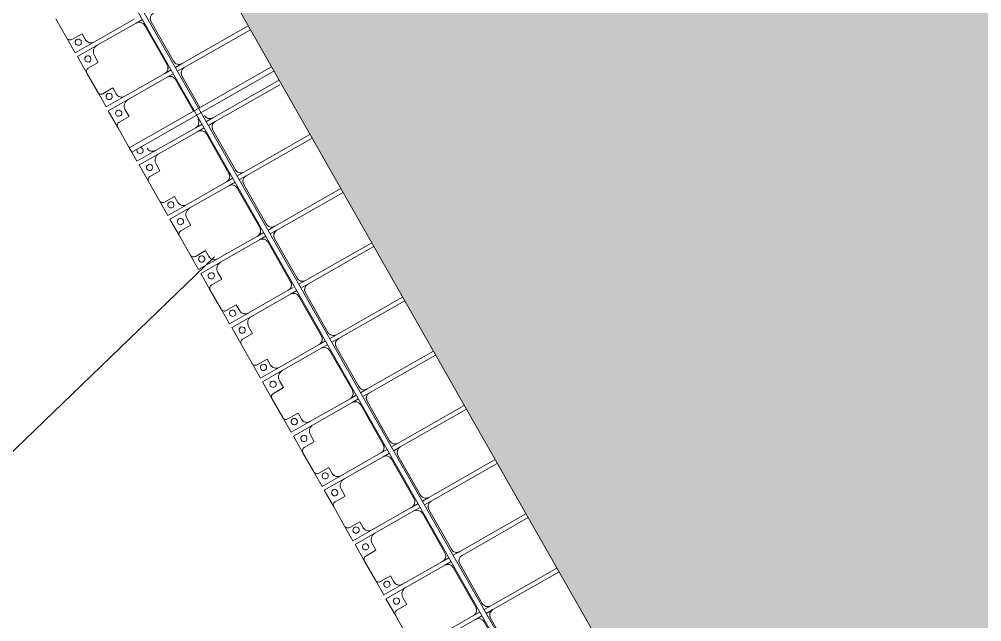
# Model space of a CAD drawing. Header units: millimetres. Extents: x -861324 to 439029, y -308065 to 694685.
# Drawn here: x -210444 to -202726, y 24738 to 29566 of the extents above; entities that cross this region are included whole.
import ezdxf

# ---------------------------------------------------------------- set-up
doc = ezdxf.new("R2010")
doc.units = ezdxf.units.MM
for name, color, linetype, lineweight in [('A-DETL-GENF', 92, 'Continuous', 9), ('A-DETL-THIN', 151, 'Continuous', 9), ('A-GENM', 13, 'Continuous', 9), ('C-TOPO-MAJR', 7, 'Continuous', 35), ('S-BEAM', 12, 'Continuous', 9)]:
    doc.layers.add(name, color=color, linetype=linetype, lineweight=lineweight)

# ---------------------------------------------------------------- blocks, each defined once
blk = doc.blocks.new('Dải phao đi lại kèm đỡ invester - DẢI PHAO ĐI LẠI-14853-BỐ TRÍ BÈ PIN HỒ BẢN MÒNG')
at = {"layer": 'A-GENM', "color": 7}
for p, q in [((11223.4, -610.3), (11223.4, 0)), ((11258.4, 0), (11258.4, -610.3)), ((11723.4, -610.3), (11723.4, 0)), ((11758.4, -13.3), (11758.4, -610.3)), ((12223.4, -610.3), (12223.4, 0)), ((12258.4, 0), (12258.4, -610.3)), ((12723.4, -610.3), (12723.4, 0)), ((12758.4, 0), (12758.4, -610.3)), ((13223.4, -610.3), (13223.4, 0)), ((13258.4, 0), (13258.4, -610.3)), ((13723.4, -610.3), (13723.4, 0)), ((13758.4, 0), (13758.4, -610.3)), ((14223.4, -610.3), (14223.4, 0)), ((14258.4, 0), (14258.4, -610.3)), ((14723.4, -610.3), (14723.4, 0)), ((14758.4, 0), (14758.4, -610.3)), ((15223.4, -610.3), (15223.4, 0)), ((15258.4, 0), (15258.4, -610.3)), ((15723.4, -610.3), (15723.4, 0)), ((15758.4, 0), (15758.4, -610.3)), ((16223.4, -610.3), (16223.4, 0)), ((16258.4, 0), (16258.4, -610.3)), ((11223.4, -610.3), (11223.4, -671.5)), ((11258.4, -671.5), (11258.4, -610.3)), ((11723.4, -610.3), (11723.4, -671.5)), ((11758.4, -671.5), (11758.4, -610.3)), ((12223.4, -610.3), (12223.4, -671.5)), ((12258.4, -671.5), (12258.4, -610.3)), ((12723.4, -610.3), (12723.4, -671.5)), ((12758.4, -671.5), (12758.4, -610.3)), ((13223.4, -610.3), (13223.4, -671.5)), ((13258.4, -664.3), (13258.4, -610.3)), ((13723.4, -610.3), (13723.4, -671.5)), ((13758.4, -671.5), (13758.4, -610.3)), ((14223.4, -610.3), (14223.4, -671.5)), ((14258.4, -671.5), (14258.4, -610.3)), ((14723.4, -610.3), (14723.4, -671.5)), ((14758.4, -671.5), (14758.4, -610.3)), ((15223.4, -610.3), (15223.4, -671.5)), ((15258.4, -671.5), (15258.4, -610.3)), ((15723.4, -610.3), (15723.4, -671.5)), ((16223.4, -610.3), (16223.4, -671.5)), ((16258.4, -671.5), (16258.4, -610.3)), ((10808.4, -660.3), (11173.4, -660.3)), ((11308.4, -660.3), (11599.8, -660.3)), ((11808.4, -660.3), (12173.4, -660.3)), ((12308.4, -660.3), (12673.4, -660.3)), ((12808.4, -660.3), (13173.4, -660.3)), ((13308.4, -660.3), (13673.4, -660.3)), ((13808.4, -660.3), (14173.4, -660.3)), ((14308.4, -660.3), (14673.4, -660.3)), ((14808.4, -660.3), (15173.4, -660.3)), ((15308.4, -660.3), (15673.4, -660.3)), ((15808.4, -660.3), (16173.4, -660.3)), ((16308.4, -660.3), (16673.4, -660.3)), ((10723.4, -1139.7), (10723.4, -769.7)), ((10758.4, -769.7), (10758.4, -711.5)), ((10758.4, -769.7), (10758.4, -1129.7)), ((11173.4, -719.7), (10808.4, -719.7)), ((11223.4, -711.5), (11223.4, -769.7)), ((11223.4, -1139.7), (11223.4, -769.7)), ((11258.4, -769.7), (11258.4, -711.5)), ((11258.4, -769.7), (11258.4, -1129.7)), ((11599.8, -719.7), (11308.4, -719.7)), ((11723.4, -711.5), (11723.4, -769.7)), ((11723.4, -1139.7), (11723.4, -769.7)), ((11758.4, -769.7), (11758.4, -711.5)), ((11758.4, -769.7), (11758.4, -1129.7)), ((12173.4, -719.7), (11808.4, -719.7)), ((12223.4, -711.5), (12223.4, -769.7)), ((12223.4, -1139.7), (12223.4, -769.7)), ((12258.4, -769.7), (12258.4, -711.5)), ((12258.4, -769.7), (12258.4, -1129.7)), ((12673.4, -719.7), (12308.4, -719.7)), ((12723.4, -711.5), (12723.4, -769.7)), ((12723.4, -1139.7), (12723.4, -769.7)), ((12758.4, -769.7), (12758.4, -711.5)), ((12758.4, -769.7), (12758.4, -1129.7)), ((13173.4, -719.7), (12808.4, -719.7)), ((13223.4, -725.7), (13223.4, -769.7)), ((13223.4, -1139.7), (13223.4, -769.7)), ((13258.4, -769.7), (13258.4, -711.5)), ((13258.4, -769.7), (13258.4, -1129.7)), ((13673.4, -719.7), (13308.4, -719.7)), ((13723.4, -711.5), (13723.4, -769.7)), ((13723.4, -1139.7), (13723.4, -769.7)), ((13758.4, -769.7), (13758.4, -711.5)), ((13758.4, -769.7), (13758.4, -1129.7)), ((14173.4, -719.7), (13808.4, -719.7)), ((14223.4, -711.5), (14223.4, -769.7)), ((14223.4, -1139.7), (14223.4, -769.7)), ((14258.4, -769.7), (14258.4, -711.5)), ((14258.4, -769.7), (14258.4, -1129.7)), ((14673.4, -719.7), (14308.4, -719.7)), ((14723.4, -711.5), (14723.4, -769.7)), ((14723.4, -1139.7), (14723.4, -769.7)), ((14758.4, -769.7), (14758.4, -711.5)), ((14758.4, -769.7), (14758.4, -1129.7)), ((15173.4, -719.7), (14808.4, -719.7)), ((15223.4, -711.5), (15223.4, -769.7)), ((15223.4, -1139.7), (15223.4, -769.7)), ((15258.4, -769.7), (15258.4, -711.5)), ((15258.4, -769.7), (15258.4, -1129.7)), ((15673.4, -719.7), (15308.4, -719.7)), ((15723.4, -711.5), (15723.4, -769.7)), ((15723.4, -1139.7), (15723.4, -769.7)), ((15758.4, -769.7), (15758.4, -711.5)), ((15758.4, -769.7), (15758.4, -1129.7)), ((16173.4, -719.7), (15808.4, -719.7)), ((16223.4, -711.5), (16223.4, -769.7)), ((16223.4, -1139.7), (16223.4, -769.7)), ((16258.4, -769.7), (16258.4, -711.5)), ((16258.4, -769.7), (16258.4, -1129.7)), ((16673.4, -719.7), (16308.4, -719.7)), ((10618.2, -1282.2), (10618.2, -1189.7)), ((10618.2, -1189.7), (10673.4, -1189.7)), ((10818.4, -1189.7), (10881.8, -1189.7)), ((10881.8, -1189.7), (10881.8, -1282.2)), ((11118.2, -1282.2), (11118.2, -1189.7)), ((11118.2, -1189.7), (11173.4, -1189.7)), ((11318.4, -1189.7), (11381.8, -1189.7)), ((11381.8, -1189.7), (11381.8, -1282.2)), ((11818.4, -1189.7), (11881.8, -1189.7)), ((11881.8, -1189.7), (11881.8, -1282.2)), ((12118.2, -1282.2), (12118.2, -1189.7)), ((12118.2, -1189.7), (12173.4, -1189.7)), ((12318.4, -1189.7), (12381.8, -1189.7)), ((12381.8, -1189.7), (12381.8, -1282.2)), ((12618.2, -1282.2), (12618.2, -1189.7)), ((12618.2, -1189.7), (12673.4, -1189.7)), ((12818.4, -1189.7), (12881.8, -1189.7)), ((12881.8, -1189.7), (12881.8, -1282.2)), ((13118.2, -1282.2), (13118.2, -1189.7)), ((13118.2, -1189.7), (13173.4, -1189.7)), ((13318.4, -1189.7), (13381.8, -1189.7)), ((13381.8, -1189.7), (13381.8, -1282.2)), ((13618.2, -1282.2), (13618.2, -1189.7)), ((13618.2, -1189.7), (13673.4, -1189.7)), ((13818.4, -1189.7), (13881.8, -1189.7)), ((13881.8, -1189.7), (13881.8, -1282.2)), ((14118.2, -1282.2), (14118.2, -1189.7)), ((14118.2, -1189.7), (14173.4, -1189.7)), ((14318.4, -1189.7), (14381.8, -1189.7)), ((14381.8, -1189.7), (14381.8, -1282.2)), ((14618.2, -1282.2), (14618.2, -1189.7)), ((14618.2, -1189.7), (14673.4, -1189.7)), ((14818.4, -1189.7), (14881.8, -1189.7)), ((14881.8, -1189.7), (14881.8, -1282.2)), ((15118.2, -1282.2), (15118.2, -1189.7)), ((15118.2, -1189.7), (15173.4, -1189.7)), ((15318.4, -1189.7), (15381.8, -1189.7)), ((15381.8, -1189.7), (15381.8, -1282.2)), ((15618.2, -1282.2), (15618.2, -1189.7)), ((15618.2, -1189.7), (15673.4, -1189.7)), ((15818.4, -1189.7), (15881.8, -1189.7)), ((15881.8, -1189.7), (15881.8, -1282.2)), ((10411.8, -1312.2), (10588.2, -1312.2)), ((10911.8, -1312.2), (11088.2, -1312.2)), ((11411.8, -1312.2), (11588.2, -1312.2)), ((11911.8, -1312.2), (12088.2, -1312.2)), ((12411.8, -1312.2), (12588.2, -1312.2)), ((12911.8, -1312.2), (13088.2, -1312.2)), ((13411.8, -1312.2), (13588.2, -1312.2)), ((13911.8, -1312.2), (14088.2, -1312.2)), ((14411.8, -1312.2), (14588.2, -1312.2)), ((14911.8, -1312.2), (15088.2, -1312.2)), ((15411.8, -1312.2), (15588.2, -1312.2)), ((15911.8, -1312.2), (16088.2, -1312.2))]:
    blk.add_line(p, q, dxfattribs=at)
at = {"layer": 'A-GENM', "color": 9}
for p, q in [((11223.4, -610.3), (11223.4, -671.5)), ((11258.4, -671.5), (11258.4, -610.3)), ((11723.4, -610.3), (11723.4, -671.5)), ((11758.4, -671.5), (11758.4, -610.3)), ((12223.4, -610.3), (12223.4, -671.5)), ((12258.4, -671.5), (12258.4, -610.3)), ((12723.4, -610.3), (12723.4, -671.5)), ((12758.4, -671.5), (12758.4, -610.3)), ((13223.4, -610.3), (13223.4, -671.5)), ((13258.4, -664.3), (13258.4, -610.3)), ((13723.4, -610.3), (13723.4, -671.5)), ((13758.4, -671.5), (13758.4, -610.3)), ((14223.4, -610.3), (14223.4, -671.5)), ((14258.4, -671.5), (14258.4, -610.3)), ((14723.4, -610.3), (14723.4, -671.5)), ((14758.4, -671.5), (14758.4, -610.3)), ((15223.4, -610.3), (15223.4, -671.5)), ((15258.4, -671.5), (15258.4, -610.3)), ((15723.4, -610.3), (15723.4, -671.5)), ((16223.4, -610.3), (16223.4, -671.5)), ((16258.4, -671.5), (16258.4, -610.3)), ((10758.4, -769.7), (10758.4, -711.5)), ((11223.4, -711.5), (11223.4, -769.7)), ((11258.4, -769.7), (11258.4, -711.5)), ((11723.4, -711.5), (11723.4, -769.7)), ((11758.4, -769.7), (11758.4, -711.5)), ((12223.4, -711.5), (12223.4, -769.7)), ((12258.4, -769.7), (12258.4, -711.5)), ((12723.4, -711.5), (12723.4, -769.7)), ((12758.4, -769.7), (12758.4, -711.5)), ((13258.4, -769.7), (13258.4, -711.5)), ((13723.4, -711.5), (13723.4, -769.7)), ((13758.4, -769.7), (13758.4, -711.5)), ((14223.4, -711.5), (14223.4, -769.7)), ((14258.4, -769.7), (14258.4, -711.5)), ((14723.4, -711.5), (14723.4, -769.7)), ((14758.4, -769.7), (14758.4, -711.5)), ((15223.4, -711.5), (15223.4, -769.7)), ((15258.4, -769.7), (15258.4, -711.5)), ((15723.4, -711.5), (15723.4, -769.7)), ((15758.4, -769.7), (15758.4, -711.5)), ((16223.4, -711.5), (16223.4, -769.7)), ((16258.4, -769.7), (16258.4, -711.5)), ((10723.4, -1139.7), (10723.4, -1312.2)), ((10723.4, -1312.2), (10723.4, -1139.7)), ((10758.4, -1312.2), (10758.4, -1129.7)), ((10758.4, -1129.7), (10758.4, -1312.2)), ((11223.4, -1139.7), (11223.4, -1312.2)), ((11223.4, -1312.2), (11223.4, -1139.7)), ((11258.4, -1312.2), (11258.4, -1129.7)), ((11258.4, -1129.7), (11258.4, -1312.2)), ((11723.4, -1139.7), (11723.4, -1312.2)), ((11723.4, -1312.2), (11723.4, -1139.7)), ((11758.4, -1312.2), (11758.4, -1129.7)), ((11758.4, -1129.7), (11758.4, -1312.2)), ((12223.4, -1139.7), (12223.4, -1312.2)), ((12223.4, -1312.2), (12223.4, -1139.7)), ((12258.4, -1312.2), (12258.4, -1129.7)), ((12258.4, -1129.7), (12258.4, -1312.2)), ((12723.4, -1139.7), (12723.4, -1312.2)), ((12723.4, -1312.2), (12723.4, -1139.7)), ((12758.4, -1312.2), (12758.4, -1129.7)), ((12758.4, -1129.7), (12758.4, -1312.2)), ((13223.4, -1139.7), (13223.4, -1312.2)), ((13223.4, -1312.2), (13223.4, -1139.7)), ((13258.4, -1312.2), (13258.4, -1129.7)), ((13258.4, -1129.7), (13258.4, -1312.2)), ((13723.4, -1139.7), (13723.4, -1312.2)), ((13723.4, -1312.2), (13723.4, -1139.7)), ((13758.4, -1312.2), (13758.4, -1129.7)), ((13758.4, -1129.7), (13758.4, -1312.2)), ((14223.4, -1139.7), (14223.4, -1312.2)), ((14223.4, -1312.2), (14223.4, -1139.7)), ((14258.4, -1312.2), (14258.4, -1129.7)), ((14258.4, -1129.7), (14258.4, -1312.2)), ((14723.4, -1139.7), (14723.4, -1312.2)), ((14723.4, -1312.2), (14723.4, -1139.7)), ((14758.4, -1312.2), (14758.4, -1129.7)), ((14758.4, -1129.7), (14758.4, -1312.2)), ((15223.4, -1139.7), (15223.4, -1312.2)), ((15223.4, -1312.2), (15223.4, -1139.7)), ((15258.4, -1312.2), (15258.4, -1129.7)), ((15258.4, -1129.7), (15258.4, -1312.2)), ((15723.4, -1139.7), (15723.4, -1312.2)), ((15723.4, -1312.2), (15723.4, -1139.7)), ((15758.4, -1312.2), (15758.4, -1129.7)), ((15758.4, -1129.7), (15758.4, -1312.2)), ((10673.4, -1189.7), (10618.2, -1189.7)), ((10618.2, -1189.7), (10618.2, -1282.2)), ((10673.4, -1189.7), (10618.2, -1189.7)), ((10618.2, -1189.7), (10673.4, -1189.7)), ((10618.2, -1189.7), (10618.2, -1282.2)), ((10618.2, -1282.2), (10618.2, -1189.7)), ((10881.8, -1189.7), (10818.4, -1189.7)), ((10881.8, -1189.7), (10818.4, -1189.7)), ((10818.4, -1189.7), (10881.8, -1189.7)), ((10881.8, -1282.2), (10881.8, -1189.7)), ((10881.8, -1282.2), (10881.8, -1189.7)), ((10881.8, -1189.7), (10881.8, -1282.2)), ((11173.4, -1189.7), (11118.2, -1189.7)), ((11118.2, -1189.7), (11118.2, -1282.2)), ((11173.4, -1189.7), (11118.2, -1189.7)), ((11118.2, -1189.7), (11173.4, -1189.7)), ((11118.2, -1189.7), (11118.2, -1282.2)), ((11118.2, -1282.2), (11118.2, -1189.7)), ((11381.8, -1189.7), (11318.4, -1189.7)), ((11381.8, -1189.7), (11318.4, -1189.7)), ((11318.4, -1189.7), (11381.8, -1189.7)), ((11381.8, -1282.2), (11381.8, -1189.7)), ((11381.8, -1282.2), (11381.8, -1189.7)), ((11381.8, -1189.7), (11381.8, -1282.2)), ((11881.8, -1189.7), (11818.4, -1189.7)), ((11881.8, -1189.7), (11818.4, -1189.7)), ((11818.4, -1189.7), (11881.8, -1189.7)), ((11881.8, -1282.2), (11881.8, -1189.7)), ((11881.8, -1282.2), (11881.8, -1189.7)), ((11881.8, -1189.7), (11881.8, -1282.2)), ((12173.4, -1189.7), (12118.2, -1189.7)), ((12118.2, -1189.7), (12118.2, -1282.2)), ((12173.4, -1189.7), (12118.2, -1189.7)), ((12118.2, -1189.7), (12173.4, -1189.7)), ((12118.2, -1189.7), (12118.2, -1282.2)), ((12118.2, -1282.2), (12118.2, -1189.7)), ((12381.8, -1189.7), (12318.4, -1189.7)), ((12381.8, -1189.7), (12318.4, -1189.7)), ((12318.4, -1189.7), (12381.8, -1189.7)), ((12381.8, -1282.2), (12381.8, -1189.7)), ((12381.8, -1282.2), (12381.8, -1189.7)), ((12381.8, -1189.7), (12381.8, -1282.2)), ((12673.4, -1189.7), (12618.2, -1189.7)), ((12618.2, -1189.7), (12618.2, -1282.2)), ((12673.4, -1189.7), (12618.2, -1189.7)), ((12618.2, -1189.7), (12673.4, -1189.7)), ((12618.2, -1189.7), (12618.2, -1282.2)), ((12618.2, -1282.2), (12618.2, -1189.7)), ((12881.8, -1189.7), (12818.4, -1189.7)), ((12881.8, -1189.7), (12818.4, -1189.7)), ((12818.4, -1189.7), (12881.8, -1189.7)), ((12881.8, -1282.2), (12881.8, -1189.7)), ((12881.8, -1282.2), (12881.8, -1189.7)), ((12881.8, -1189.7), (12881.8, -1282.2)), ((13173.4, -1189.7), (13118.2, -1189.7)), ((13118.2, -1189.7), (13118.2, -1282.2)), ((13173.4, -1189.7), (13118.2, -1189.7)), ((13118.2, -1189.7), (13173.4, -1189.7)), ((13118.2, -1189.7), (13118.2, -1282.2)), ((13118.2, -1282.2), (13118.2, -1189.7)), ((13381.8, -1189.7), (13318.4, -1189.7)), ((13381.8, -1189.7), (13318.4, -1189.7)), ((13318.4, -1189.7), (13381.8, -1189.7)), ((13381.8, -1282.2), (13381.8, -1189.7)), ((13381.8, -1282.2), (13381.8, -1189.7)), ((13381.8, -1189.7), (13381.8, -1282.2)), ((13673.4, -1189.7), (13618.2, -1189.7)), ((13618.2, -1189.7), (13618.2, -1282.2)), ((13673.4, -1189.7), (13618.2, -1189.7)), ((13618.2, -1189.7), (13673.4, -1189.7)), ((13618.2, -1189.7), (13618.2, -1282.2)), ((13618.2, -1282.2), (13618.2, -1189.7)), ((13881.8, -1189.7), (13818.4, -1189.7)), ((13881.8, -1189.7), (13818.4, -1189.7)), ((13818.4, -1189.7), (13881.8, -1189.7)), ((13881.8, -1282.2), (13881.8, -1222.6)), ((13881.8, -1282.2), (13881.8, -1222.6)), ((13881.8, -1222.6), (13881.8, -1282.2)), ((14173.4, -1189.7), (14118.2, -1189.7)), ((14118.2, -1189.7), (14118.2, -1282.2)), ((14173.4, -1189.7), (14118.2, -1189.7)), ((14118.2, -1189.7), (14173.4, -1189.7)), ((14118.2, -1189.7), (14118.2, -1282.2)), ((14118.2, -1282.2), (14118.2, -1189.7)), ((14381.8, -1189.7), (14318.4, -1189.7)), ((14381.8, -1189.7), (14318.4, -1189.7)), ((14318.4, -1189.7), (14381.8, -1189.7)), ((14381.8, -1282.2), (14381.8, -1189.7)), ((14381.8, -1282.2), (14381.8, -1189.7)), ((14381.8, -1189.7), (14381.8, -1282.2)), ((14673.4, -1189.7), (14618.2, -1189.7)), ((14618.2, -1189.7), (14618.2, -1282.2)), ((14673.4, -1189.7), (14618.2, -1189.7)), ((14618.2, -1189.7), (14673.4, -1189.7)), ((14618.2, -1189.7), (14618.2, -1282.2)), ((14618.2, -1282.2), (14618.2, -1189.7)), ((14881.8, -1189.7), (14818.4, -1189.7)), ((14881.8, -1189.7), (14818.4, -1189.7)), ((14818.4, -1189.7), (14881.8, -1189.7)), ((14881.8, -1282.2), (14881.8, -1189.7)), ((14881.8, -1282.2), (14881.8, -1189.7)), ((14881.8, -1189.7), (14881.8, -1282.2)), ((15173.4, -1189.7), (15118.2, -1189.7)), ((15118.2, -1189.7), (15118.2, -1282.2)), ((15173.4, -1189.7), (15118.2, -1189.7)), ((15118.2, -1189.7), (15173.4, -1189.7)), ((15118.2, -1189.7), (15118.2, -1282.2)), ((15118.2, -1282.2), (15118.2, -1189.7)), ((15381.8, -1189.7), (15318.4, -1189.7)), ((15381.8, -1189.7), (15318.4, -1189.7)), ((15318.4, -1189.7), (15381.8, -1189.7)), ((15381.8, -1282.2), (15381.8, -1189.7)), ((15381.8, -1282.2), (15381.8, -1189.7)), ((15381.8, -1189.7), (15381.8, -1282.2)), ((15673.4, -1189.7), (15618.2, -1189.7)), ((15618.2, -1189.7), (15618.2, -1282.2)), ((15673.4, -1189.7), (15618.2, -1189.7)), ((15618.2, -1189.7), (15673.4, -1189.7)), ((15618.2, -1189.7), (15618.2, -1282.2)), ((15618.2, -1282.2), (15618.2, -1189.7)), ((15881.8, -1189.7), (15818.4, -1189.7)), ((15881.8, -1189.7), (15818.4, -1189.7)), ((15818.4, -1189.7), (15881.8, -1189.7)), ((15881.8, -1282.2), (15881.8, -1189.7)), ((15881.8, -1282.2), (15881.8, -1189.7)), ((15881.8, -1189.7), (15881.8, -1282.2)), ((10723.4, -1312.2), (10588.2, -1312.2)), ((10588.2, -1312.2), (10723.4, -1312.2)), ((10911.8, -1312.2), (10758.4, -1312.2)), ((10758.4, -1312.2), (10911.8, -1312.2)), ((11223.4, -1312.2), (11088.2, -1312.2)), ((11088.2, -1312.2), (11223.4, -1312.2)), ((11411.8, -1312.2), (11258.4, -1312.2)), ((11258.4, -1312.2), (11411.8, -1312.2)), ((11723.4, -1312.2), (11639.8, -1312.2)), ((11639.8, -1312.2), (11723.4, -1312.2)), ((11911.8, -1312.2), (11758.4, -1312.2)), ((11758.4, -1312.2), (11911.8, -1312.2)), ((12223.4, -1312.2), (12088.2, -1312.2)), ((12088.2, -1312.2), (12223.4, -1312.2)), ((12411.8, -1312.2), (12258.4, -1312.2)), ((12258.4, -1312.2), (12411.8, -1312.2)), ((12723.4, -1312.2), (12588.2, -1312.2)), ((12588.2, -1312.2), (12723.4, -1312.2)), ((12911.8, -1312.2), (12758.4, -1312.2)), ((12758.4, -1312.2), (12911.8, -1312.2)), ((13223.4, -1312.2), (13088.2, -1312.2)), ((13088.2, -1312.2), (13223.4, -1312.2)), ((13411.8, -1312.2), (13258.4, -1312.2)), ((13258.4, -1312.2), (13411.8, -1312.2)), ((13723.4, -1312.2), (13588.2, -1312.2)), ((13588.2, -1312.2), (13723.4, -1312.2)), ((13911.8, -1312.2), (13758.4, -1312.2)), ((13758.4, -1312.2), (13911.8, -1312.2)), ((14223.4, -1312.2), (14088.2, -1312.2)), ((14088.2, -1312.2), (14223.4, -1312.2)), ((14411.8, -1312.2), (14258.4, -1312.2)), ((14258.4, -1312.2), (14411.8, -1312.2)), ((14723.4, -1312.2), (14588.2, -1312.2)), ((14588.2, -1312.2), (14723.4, -1312.2)), ((14911.8, -1312.2), (14758.4, -1312.2)), ((14758.4, -1312.2), (14911.8, -1312.2)), ((15223.4, -1312.2), (15088.2, -1312.2)), ((15088.2, -1312.2), (15223.4, -1312.2)), ((15411.8, -1312.2), (15258.4, -1312.2)), ((15258.4, -1312.2), (15411.8, -1312.2)), ((15723.4, -1312.2), (15588.2, -1312.2)), ((15588.2, -1312.2), (15723.4, -1312.2)), ((15911.8, -1312.2), (15758.4, -1312.2)), ((15758.4, -1312.2), (15911.8, -1312.2))]:
    blk.add_line(p, q, dxfattribs=at)
at = {"layer": 'A-GENM', "color": 7}
for centre, radius, start, end in [((10808.4, -610.3), 50, 180, 270), ((11173.4, -610.3), 50, 270, 0), ((11173.4, -610.3), 50, 300, 0), ((11308.4, -610.3), 50, 180, 270), ((11673.4, -610.3), 50, 270, 0), ((11673.4, -610.3), 50, 300, 0), ((11808.4, -610.3), 50, 180, 270), ((12173.4, -610.3), 50, 270, 0), ((12173.4, -610.3), 50, 300, 0), ((12308.4, -610.3), 50, 180, 270), ((12673.4, -610.3), 50, 270, 0), ((12673.4, -610.3), 50, 300, 0), ((12808.4, -610.3), 50, 180, 270), ((13173.4, -610.3), 50, 270, 0), ((13173.4, -610.3), 50, 300, 0), ((13308.4, -610.3), 50, 180, 270), ((13673.4, -610.3), 50, 270, 0), ((13673.4, -610.3), 50, 300, 0), ((13808.4, -610.3), 50, 180, 270), ((14173.4, -610.3), 50, 270, 0), ((14173.4, -610.3), 50, 300, 0), ((14308.4, -610.3), 50, 180, 270), ((14673.4, -610.3), 50, 270, 0), ((14673.4, -610.3), 50, 300, 0), ((14808.4, -610.3), 50, 180, 270), ((15173.4, -610.3), 50, 270, 0), ((15173.4, -610.3), 50, 300, 0), ((15308.4, -610.3), 50, 180, 270), ((15673.4, -610.3), 50, 270, 0), ((15673.4, -610.3), 50, 300, 0), ((15808.4, -610.3), 50, 180, 270), ((16173.4, -610.3), 50, 270, 0), ((16173.4, -610.3), 50, 300, 0), ((16308.4, -610.3), 50, 180, 270), ((10808.4, -610.3), 50, 210, 270), ((11308.4, -610.3), 50, 210, 270), ((11808.4, -610.3), 50, 210, 270), ((12308.4, -610.3), 50, 210, 270), ((12808.4, -610.3), 50, 210, 270), ((13308.4, -610.3), 50, 210, 270), ((13808.4, -610.3), 50, 210, 270), ((14308.4, -610.3), 50, 210, 270), ((14808.4, -610.3), 50, 210, 270), ((15308.4, -610.3), 50, 210, 270), ((15808.4, -610.3), 50, 210, 270), ((16308.4, -610.3), 50, 210, 270), ((10808.4, -769.7), 50, 90, 180), ((10808.4, -769.7), 50, 120, 180), ((11173.4, -769.7), 50, 360, 90), ((11173.4, -769.7), 50, 30, 90), ((11308.4, -769.7), 50, 90, 180), ((11308.4, -769.7), 50, 120, 180), ((11673.4, -769.7), 50, 360, 90), ((11673.4, -769.7), 50, 30, 90), ((11808.4, -769.7), 50, 90, 180), ((11808.4, -769.7), 50, 120, 180), ((12173.4, -769.7), 50, 360, 90), ((12173.4, -769.7), 50, 30, 90), ((12308.4, -769.7), 50, 90, 180), ((12308.4, -769.7), 50, 120, 180), ((12673.4, -769.7), 50, 360, 90), ((12673.4, -769.7), 50, 30, 90), ((12808.4, -769.7), 50, 90, 180), ((12808.4, -769.7), 50, 120, 180), ((13173.4, -769.7), 50, 360, 90), ((13173.4, -769.7), 50, 30, 90), ((13308.4, -769.7), 50, 90, 180), ((13308.4, -769.7), 50, 120, 180), ((13673.4, -769.7), 50, 360, 90), ((13673.4, -769.7), 50, 30, 90), ((13808.4, -769.7), 50, 90, 180), ((13808.4, -769.7), 50, 120, 180), ((14173.4, -769.7), 50, 360, 90), ((14173.4, -769.7), 50, 30, 90), ((14308.4, -769.7), 50, 90, 180), ((14308.4, -769.7), 50, 120, 180), ((14673.4, -769.7), 50, 360, 90), ((14673.4, -769.7), 50, 30, 90), ((14808.4, -769.7), 50, 90, 180), ((14808.4, -769.7), 50, 120, 180), ((15173.4, -769.7), 50, 360, 90), ((15173.4, -769.7), 50, 30, 90), ((15308.4, -769.7), 50, 90, 180), ((15308.4, -769.7), 50, 120, 180), ((15673.4, -769.7), 50, 360, 90), ((15673.4, -769.7), 50, 30, 90), ((15808.4, -769.7), 50, 90, 180), ((15808.4, -769.7), 50, 120, 180), ((16173.4, -769.7), 50, 360, 90), ((16173.4, -769.7), 50, 30, 90), ((16308.4, -769.7), 50, 90, 180), ((16308.4, -769.7), 50, 120, 180), ((10673.4, -1139.7), 50, 270, 360), ((10818.4, -1129.7), 60, 180, 270), ((11173.4, -1139.7), 50, 270, 360), ((11318.4, -1129.7), 60, 180, 270), ((11673.4, -1139.7), 50, 270, 360), ((11818.4, -1129.7), 60, 180, 270), ((12173.4, -1139.7), 50, 270, 360), ((12318.4, -1129.7), 60, 180, 270), ((12673.4, -1139.7), 50, 270, 360), ((12818.4, -1129.7), 60, 180, 270), ((13173.4, -1139.7), 50, 270, 360), ((13318.4, -1129.7), 60, 180, 270), ((13673.4, -1139.7), 50, 270, 360), ((13818.4, -1129.7), 60, 180, 270), ((14173.4, -1139.7), 50, 270, 360), ((14318.4, -1129.7), 60, 180, 270), ((14673.4, -1139.7), 50, 270, 360), ((14818.4, -1129.7), 60, 180, 270), ((15173.4, -1139.7), 50, 270, 360), ((15318.4, -1129.7), 60, 180, 270), ((15673.4, -1139.7), 50, 270, 360), ((15818.4, -1129.7), 60, 180, 270), ((10588.2, -1282.2), 30, 270, 0), ((10911.8, -1282.2), 30, 180, 270), ((11088.2, -1282.2), 30, 270, 0), ((11411.8, -1282.2), 30, 180, 270), ((11588.2, -1282.2), 30, 270, 300), ((11911.8, -1282.2), 30, 180, 270), ((12088.2, -1282.2), 30, 270, 0), ((12411.8, -1282.2), 30, 180, 270), ((12588.2, -1282.2), 30, 270, 0), ((12911.8, -1282.2), 30, 180, 270), ((13088.2, -1282.2), 30, 270, 0), ((13411.8, -1282.2), 30, 180, 270), ((13588.2, -1282.2), 30, 270, 0), ((13911.8, -1282.2), 30, 180, 270), ((14088.2, -1282.2), 30, 270, 0), ((14411.8, -1282.2), 30, 180, 270), ((14588.2, -1282.2), 30, 270, 0), ((14911.8, -1282.2), 30, 180, 270), ((15088.2, -1282.2), 30, 270, 0), ((15411.8, -1282.2), 30, 180, 270), ((15588.2, -1282.2), 30, 270, 0), ((15911.8, -1282.2), 30, 180, 270)]:
    blk.add_arc(centre, radius, start, end, dxfattribs=at)
at = {"layer": 'A-GENM', "color": 9}
for centre, radius, start, end in [((10673.4, -1139.7), 50, 270, 0), ((10673.4, -1139.7), 50, 270, 0), ((10673.4, -1139.7), 50, 270, 360), ((10818.4, -1129.7), 60, 180, 270), ((10818.4, -1129.7), 60, 180, 270), ((10818.4, -1129.7), 60, 180, 270), ((11173.4, -1139.7), 50, 270, 0), ((11173.4, -1139.7), 50, 270, 0), ((11173.4, -1139.7), 50, 270, 360), ((11318.4, -1129.7), 60, 180, 270), ((11318.4, -1129.7), 60, 180, 270), ((11318.4, -1129.7), 60, 180, 270), ((11673.4, -1139.7), 50, 270, 0), ((11673.4, -1139.7), 50, 270, 0), ((11673.4, -1139.7), 50, 270, 360), ((11818.4, -1129.7), 60, 180, 270), ((11818.4, -1129.7), 60, 180, 270), ((11818.4, -1129.7), 60, 180, 270), ((12173.4, -1139.7), 50, 270, 0), ((12173.4, -1139.7), 50, 270, 0), ((12173.4, -1139.7), 50, 270, 360), ((12318.4, -1129.7), 60, 180, 270), ((12318.4, -1129.7), 60, 180, 270), ((12318.4, -1129.7), 60, 180, 270), ((12673.4, -1139.7), 50, 270, 0), ((12673.4, -1139.7), 50, 270, 0), ((12673.4, -1139.7), 50, 270, 360), ((12818.4, -1129.7), 60, 180, 270), ((12818.4, -1129.7), 60, 180, 270), ((12818.4, -1129.7), 60, 180, 270), ((13173.4, -1139.7), 50, 270, 0), ((13173.4, -1139.7), 50, 270, 0), ((13173.4, -1139.7), 50, 270, 360), ((13318.4, -1129.7), 60, 180, 270), ((13318.4, -1129.7), 60, 180, 270), ((13318.4, -1129.7), 60, 180, 270), ((13673.4, -1139.7), 50, 270, 0), ((13673.4, -1139.7), 50, 270, 0), ((13673.4, -1139.7), 50, 270, 360), ((13818.4, -1129.7), 60, 180, 270), ((13818.4, -1129.7), 60, 180, 270), ((13818.4, -1129.7), 60, 180, 270), ((14173.4, -1139.7), 50, 270, 0), ((14173.4, -1139.7), 50, 270, 0), ((14173.4, -1139.7), 50, 270, 360), ((14318.4, -1129.7), 60, 180, 270), ((14318.4, -1129.7), 60, 180, 270), ((14318.4, -1129.7), 60, 180, 270), ((14673.4, -1139.7), 50, 270, 0), ((14673.4, -1139.7), 50, 270, 0), ((14673.4, -1139.7), 50, 270, 360), ((14818.4, -1129.7), 60, 180, 270), ((14818.4, -1129.7), 60, 180, 270), ((14818.4, -1129.7), 60, 180, 270), ((15173.4, -1139.7), 50, 270, 0), ((15173.4, -1139.7), 50, 270, 0), ((15173.4, -1139.7), 50, 270, 360), ((15318.4, -1129.7), 60, 180, 270), ((15318.4, -1129.7), 60, 180, 270), ((15318.4, -1129.7), 60, 180, 270), ((15673.4, -1139.7), 50, 270, 0), ((15673.4, -1139.7), 50, 270, 0), ((15673.4, -1139.7), 50, 270, 360), ((15818.4, -1129.7), 60, 180, 270), ((15818.4, -1129.7), 60, 180, 270), ((15818.4, -1129.7), 60, 180, 270), ((10661.8, -1248.6), 25, 90, 270), ((10661.8, -1248.6), 25, 90, 270), ((10661.8, -1248.6), 25, 270, 90), ((10661.8, -1248.6), 25, 270, 90), ((10816.8, -1248.6), 25, 90, 270), ((10816.8, -1248.6), 25, 90, 270), ((10816.8, -1248.6), 25, 270, 90), ((10816.8, -1248.6), 25, 270, 90), ((11161.8, -1248.6), 25, 90, 270), ((11161.8, -1248.6), 25, 90, 270), ((11161.8, -1248.6), 25, 270, 90), ((11161.8, -1248.6), 25, 270, 90), ((11316.8, -1248.6), 25, 90, 270), ((11316.8, -1248.6), 25, 90, 270), ((11316.8, -1248.6), 25, 270, 90), ((11316.8, -1248.6), 25, 270, 90), ((11661.8, -1248.6), 25, 90, 150), ((11661.8, -1248.6), 25, 90, 150), ((11661.8, -1248.6), 25, 270, 90), ((11661.8, -1248.6), 25, 270, 90), ((11816.8, -1248.6), 25, 90, 270), ((11816.8, -1248.6), 25, 90, 270), ((11816.8, -1248.6), 25, 270, 90), ((11816.8, -1248.6), 25, 270, 90), ((12161.8, -1248.6), 25, 90, 270), ((12161.8, -1248.6), 25, 90, 270), ((12161.8, -1248.6), 25, 270, 90), ((12161.8, -1248.6), 25, 270, 90), ((12316.8, -1248.6), 25, 90, 270), ((12316.8, -1248.6), 25, 90, 270), ((12316.8, -1248.6), 25, 270, 90), ((12316.8, -1248.6), 25, 270, 90), ((12661.8, -1248.6), 25, 90, 270), ((12661.8, -1248.6), 25, 90, 270), ((12661.8, -1248.6), 25, 270, 90), ((12661.8, -1248.6), 25, 270, 90), ((12816.8, -1248.6), 25, 90, 270), ((12816.8, -1248.6), 25, 90, 270), ((12816.8, -1248.6), 25, 270, 90), ((12816.8, -1248.6), 25, 270, 90), ((13161.8, -1248.6), 25, 90, 270), ((13161.8, -1248.6), 25, 90, 270), ((13161.8, -1248.6), 25, 270, 90), ((13161.8, -1248.6), 25, 270, 90), ((13316.8, -1248.6), 25, 90, 270), ((13316.8, -1248.6), 25, 90, 270), ((13316.8, -1248.6), 25, 270, 90), ((13316.8, -1248.6), 25, 270, 90), ((13661.8, -1248.6), 25, 90, 270), ((13661.8, -1248.6), 25, 90, 270), ((13661.8, -1248.6), 25, 270, 90), ((13661.8, -1248.6), 25, 270, 90), ((13816.8, -1248.6), 25, 90, 270), ((13816.8, -1248.6), 25, 90, 270), ((13816.8, -1248.6), 25, 270, 90), ((13816.8, -1248.6), 25, 270, 90), ((14161.8, -1248.6), 25, 90, 270), ((14161.8, -1248.6), 25, 90, 270), ((14161.8, -1248.6), 25, 270, 90), ((14161.8, -1248.6), 25, 270, 90), ((14316.8, -1248.6), 25, 90, 270), ((14316.8, -1248.6), 25, 90, 270), ((14316.8, -1248.6), 25, 270, 90), ((14316.8, -1248.6), 25, 270, 90), ((14661.8, -1248.6), 25, 90, 270), ((14661.8, -1248.6), 25, 90, 270), ((14661.8, -1248.6), 25, 270, 90), ((14661.8, -1248.6), 25, 270, 90), ((14816.8, -1248.6), 25, 90, 270), ((14816.8, -1248.6), 25, 90, 270), ((14816.8, -1248.6), 25, 270, 90), ((14816.8, -1248.6), 25, 270, 90), ((15161.8, -1248.6), 25, 90, 270), ((15161.8, -1248.6), 25, 90, 270), ((15161.8, -1248.6), 25, 270, 90), ((15161.8, -1248.6), 25, 270, 90), ((15316.8, -1248.6), 25, 90, 270), ((15316.8, -1248.6), 25, 90, 270), ((15316.8, -1248.6), 25, 270, 90), ((15316.8, -1248.6), 25, 270, 90), ((15661.8, -1248.6), 25, 90, 270), ((15661.8, -1248.6), 25, 90, 270), ((15661.8, -1248.6), 25, 270, 90), ((15661.8, -1248.6), 25, 270, 90), ((15816.8, -1248.6), 25, 90, 270), ((15816.8, -1248.6), 25, 90, 270), ((15816.8, -1248.6), 25, 270, 90), ((15816.8, -1248.6), 25, 270, 90), ((10588.2, -1282.2), 30, 270, 0), ((10588.2, -1282.2), 30, 270, 0), ((10588.2, -1282.2), 30, 270, 0), ((10911.8, -1282.2), 30, 180, 270), ((10911.8, -1282.2), 30, 180, 270), ((10911.8, -1282.2), 30, 180, 270), ((11088.2, -1282.2), 30, 270, 0), ((11088.2, -1282.2), 30, 270, 0), ((11088.2, -1282.2), 30, 270, 0), ((11411.8, -1282.2), 30, 180, 270), ((11411.8, -1282.2), 30, 180, 270), ((11411.8, -1282.2), 30, 180, 270), ((11588.2, -1282.2), 30, 270, 300), ((11588.2, -1282.2), 30, 270, 300), ((11588.2, -1282.2), 30, 270, 300), ((11661.8, -1248.6), 25, 210, 270), ((11661.8, -1248.6), 25, 210, 270), ((11911.8, -1282.2), 30, 180, 270), ((11911.8, -1282.2), 30, 180, 270), ((11911.8, -1282.2), 30, 180, 270), ((12088.2, -1282.2), 30, 270, 0), ((12088.2, -1282.2), 30, 270, 0), ((12088.2, -1282.2), 30, 270, 0), ((12411.8, -1282.2), 30, 180, 270), ((12411.8, -1282.2), 30, 180, 270), ((12411.8, -1282.2), 30, 180, 270), ((12588.2, -1282.2), 30, 270, 0), ((12588.2, -1282.2), 30, 270, 0), ((12588.2, -1282.2), 30, 270, 0), ((12911.8, -1282.2), 30, 180, 270), ((12911.8, -1282.2), 30, 180, 270), ((12911.8, -1282.2), 30, 180, 270), ((13088.2, -1282.2), 30, 270, 0), ((13088.2, -1282.2), 30, 270, 0), ((13088.2, -1282.2), 30, 270, 0), ((13411.8, -1282.2), 30, 180, 270), ((13411.8, -1282.2), 30, 180, 270), ((13411.8, -1282.2), 30, 180, 270), ((13588.2, -1282.2), 30, 270, 0), ((13588.2, -1282.2), 30, 270, 0), ((13588.2, -1282.2), 30, 270, 0), ((13911.8, -1282.2), 30, 180, 270), ((13911.8, -1282.2), 30, 180, 270), ((13911.8, -1282.2), 30, 180, 270), ((14088.2, -1282.2), 30, 270, 0), ((14088.2, -1282.2), 30, 270, 0), ((14088.2, -1282.2), 30, 270, 0), ((14411.8, -1282.2), 30, 180, 270), ((14411.8, -1282.2), 30, 180, 270), ((14411.8, -1282.2), 30, 180, 270), ((14588.2, -1282.2), 30, 270, 0), ((14588.2, -1282.2), 30, 270, 0), ((14588.2, -1282.2), 30, 270, 0), ((14911.8, -1282.2), 30, 180, 270), ((14911.8, -1282.2), 30, 180, 270), ((14911.8, -1282.2), 30, 180, 270), ((15088.2, -1282.2), 30, 270, 0), ((15088.2, -1282.2), 30, 270, 0), ((15088.2, -1282.2), 30, 270, 0), ((15411.8, -1282.2), 30, 180, 270), ((15411.8, -1282.2), 30, 180, 270), ((15411.8, -1282.2), 30, 180, 270), ((15588.2, -1282.2), 30, 270, 0), ((15588.2, -1282.2), 30, 270, 0), ((15588.2, -1282.2), 30, 270, 0), ((15911.8, -1282.2), 30, 180, 270), ((15911.8, -1282.2), 30, 180, 270), ((15911.8, -1282.2), 30, 180, 270)]:
    blk.add_arc(centre, radius, start, end, dxfattribs=at)
blk = doc.blocks.new('Dầm C52 - Dầm C52-18790-BỐ TRÍ BÈ PIN HỒ BẢN MÒNG')
at = {"layer": 'S-BEAM', "color": 7}
for p, q in [((30025.7, 20), (74474.3, 20)), ((74474.3, -20), (30025.7, -20))]:
    blk.add_line(p, q, dxfattribs=at)
blk = doc.blocks.new('Dầm C52 - Hộp 40x60-V137-BỐ TRÍ BÈ PIN HỒ BẢN MÒNG')
at = {"layer": 'S-BEAM', "color": 7}
for p, q in [((36399.3, 20), (37711.5, 20)), ((37711.5, 20), (37711.5, -20)), ((37711.5, -20), (36399.3, -20))]:
    blk.add_line(p, q, dxfattribs=at)
blk = doc.blocks.new('HOBANMONG_BEPIN 5_rvt-1-BỐ TRÍ BÈ PIN HỒ BẢN MÒNG')
at = {"layer": 'A-GENM', "lineweight": 9, "rotation": 299.6620124026263}
blk.add_blockref('Dải phao đi lại kèm đỡ invester - DẢI PHAO ĐI LẠI-14853-BỐ TRÍ BÈ PIN HỒ BẢN MÒNG', (-214161.5, 39265.5), dxfattribs=at)
at = {"layer": 'S-BEAM', "lineweight": 9}
for name, p, rotation in [('Dầm C52 - Hộp 40x60-V137-BỐ TRÍ BÈ PIN HỒ BẢN MÒNG', (-176781.5, 47181.7), 209.6620124026261), ('Dầm C52 - Dầm C52-18790-BỐ TRÍ BÈ PIN HỒ BẢN MÒNG', (-178128.5, -25401.9), 119.6620124026264)]:
    blk.add_blockref(name, p, dxfattribs=dict(at, rotation=rotation))

msp = doc.modelspace()

# ---------------------------------------------------------------- hatches: boundary and pattern name
at = {"layer": 'A-DETL-GENF'}
msp.add_hatch(color=8, dxfattribs=at).paths.add_polyline_path([(-173161.7, -107703), (-77659.8, -53313.6), (-150902.4, 75292.3), (-214161.5, 39265.5), (-192386.7, 1031.4), (-224629.5, -17331.2), (-174039.6, -106161.4)])

# ---------------------------------------------------------------- linework, layer by layer
at = {"layer": 'A-DETL-THIN'}
msp.add_line((-214161.5, 39265.5), (-192386.7, 1031.4), dxfattribs=at)
at = {"layer": 'C-TOPO-MAJR'}
msp.add_line((-208878.4, 27661.5), (-210978.9, 25638.9), dxfattribs=at)

# ---------------------------------------------------------------- block references
at = {"lineweight": 5}
msp.add_blockref('HOBANMONG_BEPIN 5_rvt-1-BỐ TRÍ BÈ PIN HỒ BẢN MÒNG', (0, 0), dxfattribs=at)

doc.saveas('drawing.dxf')
